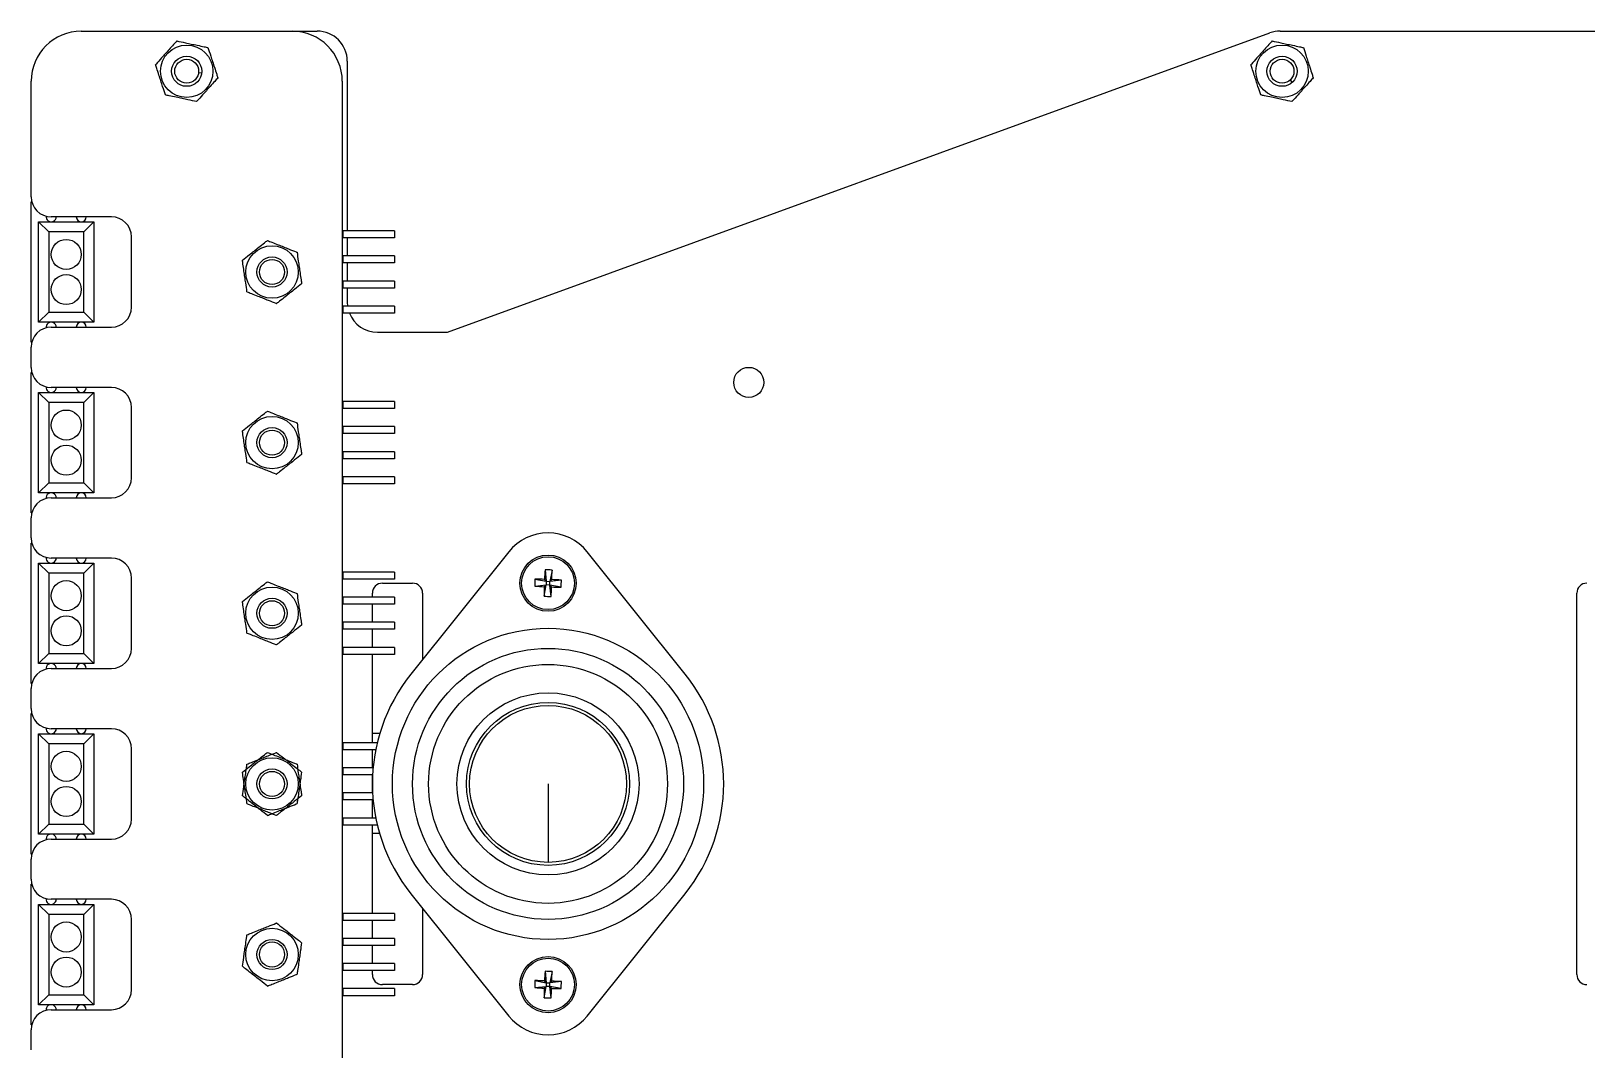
# Model space of a CAD drawing. Header units: millimetres. Extents: x 53 to 376, y 29 to 265.
# Drawn here: x 54.7 to 132.2, y 80.6 to 131.4 of the extents above; entities that cross this region are included whole.
import ezdxf

# ---------------------------------------------------------------- set-up
doc = ezdxf.new("R2010")
doc.units = ezdxf.units.MM

msp = doc.modelspace()

# ---------------------------------------------------------------- linework, layer by layer
at = {"color": 7, "linetype": 'Continuous', "lineweight": 25}
for p, q in [((57.2335, 131.3828), (67.7335, 131.3828)), ((67.7335, 131.3828), (68.9835, 131.3828)), ((75.4835, 116.3828), (116.4472, 131.2924)), ((116.9602, 131.3828), (158.9835, 131.3828)), ((70.4835, 129.8828), (70.4835, 121.4328)), ((54.7335, 123.1328), (54.7335, 128.8828)), ((63.0752, 129.3203), (63.2294, 129.304)), ((70.2335, 128.8828), (70.2335, 58.8828)), ((117.4469, 128.9411), (117.5508, 128.826)), ((54.7335, 115.8828), (54.7335, 122.8828)), ((54.7335, 122.8828), (54.7653, 122.8828)), ((55.6085, 121.3828), (55.1085, 121.8828)), ((55.1085, 121.8828), (57.8585, 121.8828)), ((55.1085, 116.8828), (55.1085, 121.8828)), ((58.7335, 122.1328), (55.7335, 122.1328)), ((57.8585, 121.8828), (57.3585, 121.3828)), ((57.8585, 121.8828), (57.8585, 116.8828)), ((57.3585, 121.3828), (55.6085, 121.3828)), ((55.6085, 121.3828), (55.6085, 117.3828)), ((57.3585, 117.3828), (57.3585, 121.3828)), ((59.7335, 117.6328), (59.7335, 121.1328)), ((70.276, 121.4328), (70.2335, 121.4328)), ((70.276, 121.0828), (70.2335, 121.0828)), ((70.276, 121.0828), (70.276, 121.4328)), ((72.8356, 121.4328), (70.276, 121.4328)), ((72.8356, 121.0828), (70.276, 121.0828)), ((70.4835, 121.0828), (70.4835, 120.1828)), ((72.8356, 121.4328), (72.8356, 121.0828)), ((70.276, 120.1828), (70.2335, 120.1828)), ((70.276, 119.8328), (70.276, 120.1828)), ((72.8356, 120.1828), (70.276, 120.1828)), ((72.8356, 120.1828), (72.8356, 119.8328)), ((70.276, 119.8328), (70.2335, 119.8328)), ((72.8356, 119.8328), (70.276, 119.8328)), ((70.4835, 119.8328), (70.4835, 118.9328)), ((70.276, 118.9328), (70.2335, 118.9328)), ((70.276, 118.5828), (70.2335, 118.5828)), ((70.276, 118.5828), (70.276, 118.9328)), ((72.8356, 118.9328), (70.276, 118.9328)), ((72.8356, 118.5828), (70.276, 118.5828)), ((70.4835, 118.5828), (70.4835, 117.8828)), ((72.8356, 118.9328), (72.8356, 118.5828)), ((70.4835, 117.8828), (70.4969, 117.6828)), ((55.6085, 117.3828), (55.1085, 116.8828)), ((55.6085, 117.3828), (57.3585, 117.3828)), ((57.8585, 116.8828), (57.3585, 117.3828)), ((70.276, 117.6828), (70.2335, 117.6828)), ((70.276, 117.3328), (70.2335, 117.3328)), ((70.276, 117.3328), (70.276, 117.6828)), ((72.8356, 117.6828), (70.276, 117.6828)), ((72.8356, 117.3328), (70.276, 117.3328)), ((72.8356, 117.6828), (72.8356, 117.3328)), ((57.8585, 116.8828), (55.1085, 116.8828)), ((55.7335, 116.6328), (58.7335, 116.6328)), ((71.9835, 116.3828), (75.4835, 116.3828)), ((54.7653, 115.8828), (54.7335, 115.8828)), ((54.7335, 114.6328), (54.7335, 115.6328)), ((54.7335, 107.3828), (54.7335, 114.3828)), ((54.7335, 114.3828), (54.7653, 114.3828)), ((55.6085, 112.8828), (55.1085, 113.3828)), ((55.1085, 113.3828), (57.8585, 113.3828)), ((55.1085, 108.3828), (55.1085, 113.3828)), ((58.7335, 113.6328), (55.7335, 113.6328)), ((57.8585, 113.3828), (57.3585, 112.8828)), ((57.8585, 113.3828), (57.8585, 108.3828)), ((57.3585, 112.8828), (55.6085, 112.8828)), ((55.6085, 112.8828), (55.6085, 108.8828)), ((57.3585, 108.8828), (57.3585, 112.8828)), ((59.7335, 109.1328), (59.7335, 112.6328)), ((70.276, 112.9328), (70.2335, 112.9328)), ((70.276, 112.5828), (70.2335, 112.5828)), ((70.276, 112.5828), (70.276, 112.9328)), ((72.8356, 112.9328), (70.276, 112.9328)), ((72.8356, 112.5828), (70.276, 112.5828)), ((72.8356, 112.9328), (72.8356, 112.5828)), ((70.276, 111.6828), (70.2335, 111.6828)), ((70.276, 111.3328), (70.276, 111.6828)), ((72.8356, 111.6828), (70.276, 111.6828)), ((72.8356, 111.6828), (72.8356, 111.3328)), ((70.276, 111.3328), (70.2335, 111.3328)), ((72.8356, 111.3328), (70.276, 111.3328)), ((70.276, 110.4328), (70.2335, 110.4328)), ((70.276, 110.0828), (70.2335, 110.0828)), ((70.276, 110.0828), (70.276, 110.4328)), ((72.8356, 110.4328), (70.276, 110.4328)), ((72.8356, 110.0828), (70.276, 110.0828)), ((72.8356, 110.4328), (72.8356, 110.0828)), ((55.6085, 108.8828), (55.1085, 108.3828)), ((55.6085, 108.8828), (57.3585, 108.8828)), ((57.8585, 108.3828), (57.3585, 108.8828)), ((70.276, 109.1828), (70.2335, 109.1828)), ((70.276, 108.8328), (70.2335, 108.8328)), ((70.276, 108.8328), (70.276, 109.1828)), ((72.8356, 109.1828), (70.276, 109.1828)), ((72.8356, 108.8328), (70.276, 108.8328)), ((72.8356, 109.1828), (72.8356, 108.8328)), ((57.8585, 108.3828), (55.1085, 108.3828)), ((55.7335, 108.1328), (58.7335, 108.1328)), ((54.7653, 107.3828), (54.7335, 107.3828)), ((54.7335, 106.1328), (54.7335, 107.1328)), ((54.7335, 98.8828), (54.7335, 105.8828)), ((54.7335, 105.8828), (54.7653, 105.8828)), ((78.532, 105.4453), (73.6531, 99.3516)), ((87.314, 99.3516), (82.4351, 105.4453)), ((55.6085, 104.3828), (55.1085, 104.8828)), ((55.1085, 104.8828), (57.8585, 104.8828)), ((55.1085, 99.8828), (55.1085, 104.8828)), ((58.7335, 105.1328), (55.7335, 105.1328)), ((57.8585, 104.8828), (57.3585, 104.3828)), ((57.8585, 104.8828), (57.8585, 99.8828)), ((57.3585, 104.3828), (55.6085, 104.3828)), ((55.6085, 104.3828), (55.6085, 100.3828)), ((57.3585, 100.3828), (57.3585, 104.3828)), ((59.7335, 100.6328), (59.7335, 104.1328)), ((70.276, 104.4328), (70.2335, 104.4328)), ((70.276, 104.0828), (70.2335, 104.0828)), ((70.276, 104.0828), (70.276, 104.4328)), ((72.8356, 104.4328), (70.276, 104.4328)), ((72.8356, 104.0828), (70.276, 104.0828)), ((72.2335, 103.8828), (73.7335, 103.8828)), ((72.8356, 104.4328), (72.8356, 104.0828)), ((79.8334, 104.0826), (80.3946, 103.9787)), ((80.3946, 103.9787), (80.307, 104.0732)), ((80.3333, 104.5462), (80.3946, 103.9787)), ((80.3946, 103.9787), (80.3876, 103.7939)), ((80.3946, 103.9787), (80.5795, 103.9718)), ((80.5725, 103.7869), (80.5795, 103.9718)), ((80.6833, 104.533), (80.5795, 103.9718)), ((80.6739, 104.0594), (80.5795, 103.9718)), ((81.1469, 104.033), (80.5795, 103.9718)), ((70.276, 103.1828), (70.2335, 103.1828)), ((70.276, 102.8328), (70.276, 103.1828)), ((72.8356, 103.1828), (70.276, 103.1828)), ((71.7335, 103.1828), (71.7335, 103.3828)), ((72.8356, 103.1828), (72.8356, 102.8328)), ((74.2335, 103.3828), (74.2335, 100.0766)), ((79.8202, 103.7326), (80.3876, 103.7939)), ((80.2838, 103.2327), (80.3876, 103.7939)), ((80.2932, 103.7063), (80.3876, 103.7939)), ((80.5725, 103.7869), (80.3876, 103.7939)), ((80.6337, 103.2195), (80.5725, 103.7869)), ((80.5725, 103.7869), (80.6601, 103.6925)), ((81.1337, 103.6831), (80.5725, 103.7869)), ((131.7335, 84.3828), (131.7335, 103.3828)), ((70.276, 102.8328), (70.2335, 102.8328)), ((72.8356, 102.8328), (70.276, 102.8328)), ((71.7335, 101.9328), (71.7335, 102.8328)), ((70.276, 101.9328), (70.2335, 101.9328)), ((70.276, 101.5828), (70.2335, 101.5828)), ((70.276, 101.5828), (70.276, 101.9328)), ((72.8356, 101.9328), (70.276, 101.9328)), ((72.8356, 101.5828), (70.276, 101.5828)), ((71.7335, 100.6828), (71.7335, 101.5828)), ((72.8356, 101.9328), (72.8356, 101.5828)), ((55.6085, 100.3828), (55.1085, 99.8828)), ((55.6085, 100.3828), (57.3585, 100.3828)), ((57.8585, 99.8828), (57.3585, 100.3828)), ((70.276, 100.6828), (70.2335, 100.6828)), ((70.276, 100.3328), (70.2335, 100.3328)), ((70.276, 100.3328), (70.276, 100.6828)), ((72.8356, 100.6828), (70.276, 100.6828)), ((72.8356, 100.3328), (70.276, 100.3328)), ((71.7335, 95.9328), (71.7335, 100.3328)), ((72.8356, 100.6828), (72.8356, 100.3328)), ((57.8585, 99.8828), (55.1085, 99.8828)), ((55.7335, 99.6328), (58.7335, 99.6328)), ((54.7653, 98.8828), (54.7335, 98.8828)), ((54.7335, 97.6328), (54.7335, 98.6328)), ((54.7335, 90.3828), (54.7335, 97.3828)), ((54.7335, 97.3828), (54.7653, 97.3828)), ((55.6085, 95.8828), (55.1085, 96.3828)), ((55.1085, 96.3828), (57.8585, 96.3828)), ((55.1085, 91.3828), (55.1085, 96.3828)), ((58.7335, 96.6328), (55.7335, 96.6328)), ((57.8585, 96.3828), (57.3585, 95.8828)), ((57.8585, 96.3828), (57.8585, 91.3828)), ((71.7335, 96.4077), (72.1057, 96.4077)), ((57.3585, 95.8828), (55.6085, 95.8828)), ((55.6085, 95.8828), (55.6085, 91.8828)), ((57.3585, 91.8828), (57.3585, 95.8828)), ((59.7335, 92.1328), (59.7335, 95.6328)), ((70.276, 95.9328), (70.2335, 95.9328)), ((70.276, 95.5828), (70.2335, 95.5828)), ((70.276, 95.5828), (70.276, 95.9328)), ((71.9771, 95.9328), (70.276, 95.9328)), ((71.9003, 95.5828), (70.276, 95.5828)), ((71.7335, 94.6828), (71.7335, 95.5828)), ((70.276, 94.6828), (70.2335, 94.6828)), ((70.276, 94.3328), (70.276, 94.6828)), ((71.7702, 94.6828), (70.276, 94.6828)), ((70.276, 94.3328), (70.2335, 94.3328)), ((71.7451, 94.3328), (70.276, 94.3328)), ((71.7335, 93.4328), (71.7335, 94.3328)), ((70.276, 93.4328), (70.2335, 93.4328)), ((70.276, 93.0828), (70.2335, 93.0828)), ((70.276, 93.0828), (70.276, 93.4328)), ((71.7451, 93.4328), (70.276, 93.4328)), ((71.7702, 93.0828), (70.276, 93.0828)), ((71.7335, 92.1828), (71.7335, 93.0828)), ((55.6085, 91.8828), (55.1085, 91.3828)), ((55.6085, 91.8828), (57.3585, 91.8828)), ((57.8585, 91.3828), (57.3585, 91.8828)), ((70.276, 92.1828), (70.2335, 92.1828)), ((70.276, 91.8328), (70.2335, 91.8328)), ((70.276, 91.8328), (70.276, 92.1828)), ((71.9003, 92.1828), (70.276, 92.1828)), ((71.9771, 91.8328), (70.276, 91.8328)), ((71.7335, 87.4328), (71.7335, 91.8328)), ((57.8585, 91.3828), (55.1085, 91.3828)), ((55.7335, 91.1328), (58.7335, 91.1328)), ((72.0883, 91.4166), (71.7335, 91.4166)), ((54.7653, 90.3828), (54.7335, 90.3828)), ((54.7335, 89.1328), (54.7335, 90.1328)), ((54.7335, 81.8828), (54.7335, 88.8828)), ((54.7335, 88.8828), (54.7653, 88.8828)), ((73.6531, 88.4141), (78.532, 82.3203)), ((82.4351, 82.3203), (87.314, 88.4141)), ((55.6085, 87.3828), (55.1085, 87.8828)), ((55.1085, 87.8828), (57.8585, 87.8828)), ((55.1085, 82.8828), (55.1085, 87.8828)), ((58.7335, 88.1328), (55.7335, 88.1328)), ((57.8585, 87.8828), (57.3585, 87.3828)), ((57.8585, 87.8828), (57.8585, 82.8828)), ((74.2335, 87.6891), (74.2335, 84.3828)), ((57.3585, 87.3828), (55.6085, 87.3828)), ((55.6085, 87.3828), (55.6085, 83.3828)), ((57.3585, 83.3828), (57.3585, 87.3828)), ((59.7335, 83.6328), (59.7335, 87.1328)), ((70.276, 87.4328), (70.2335, 87.4328)), ((70.276, 87.0828), (70.2335, 87.0828)), ((70.276, 87.0828), (70.276, 87.4328)), ((72.8356, 87.4328), (70.276, 87.4328)), ((72.8356, 87.0828), (70.276, 87.0828)), ((71.7335, 86.1828), (71.7335, 87.0828)), ((72.8356, 87.4328), (72.8356, 87.0828)), ((70.276, 86.1828), (70.2335, 86.1828)), ((70.276, 85.8328), (70.276, 86.1828)), ((72.8356, 86.1828), (70.276, 86.1828)), ((72.8356, 86.1828), (72.8356, 85.8328)), ((70.276, 85.8328), (70.2335, 85.8328)), ((72.8356, 85.8328), (70.276, 85.8328)), ((71.7335, 84.9328), (71.7335, 85.8328)), ((70.276, 84.9328), (70.2335, 84.9328)), ((70.276, 84.5828), (70.2335, 84.5828)), ((70.276, 84.5828), (70.276, 84.9328)), ((72.8356, 84.9328), (70.276, 84.9328)), ((72.8356, 84.5828), (70.276, 84.5828)), ((71.7335, 84.3828), (71.7335, 84.5828)), ((72.8356, 84.9328), (72.8356, 84.5828)), ((80.3333, 84.5462), (80.3946, 83.9787)), ((80.6833, 84.533), (80.5795, 83.9718)), ((73.7335, 83.8828), (72.2335, 83.8828)), ((79.8202, 83.7326), (80.3876, 83.7939)), ((79.8334, 84.0826), (80.3946, 83.9787)), ((80.2838, 83.2327), (80.3876, 83.7939)), ((80.2932, 83.7063), (80.3876, 83.7939)), ((80.3946, 83.9787), (80.307, 84.0732)), ((80.3946, 83.9787), (80.3876, 83.7939)), ((80.5725, 83.7869), (80.3876, 83.7939)), ((80.3946, 83.9787), (80.5795, 83.9718)), ((80.5725, 83.7869), (80.5795, 83.9718)), ((80.6337, 83.2195), (80.5725, 83.7869)), ((80.5725, 83.7869), (80.6601, 83.6925)), ((81.1337, 83.6831), (80.5725, 83.7869)), ((80.6739, 84.0594), (80.5795, 83.9718)), ((81.1469, 84.033), (80.5795, 83.9718)), ((55.6085, 83.3828), (55.1085, 82.8828)), ((55.6085, 83.3828), (57.3585, 83.3828)), ((57.8585, 82.8828), (57.3585, 83.3828)), ((70.276, 83.6828), (70.2335, 83.6828)), ((70.276, 83.3328), (70.2335, 83.3328)), ((70.276, 83.3328), (70.276, 83.6828)), ((72.8356, 83.6828), (70.276, 83.6828)), ((72.8356, 83.3328), (70.276, 83.3328)), ((72.8356, 83.6828), (72.8356, 83.3328)), ((57.8585, 82.8828), (55.1085, 82.8828)), ((55.7335, 82.6328), (58.7335, 82.6328)), ((54.7653, 81.8828), (54.7335, 81.8828)), ((54.7335, 80.6328), (54.7335, 81.6328))]:
    msp.add_line(p, q, dxfattribs=at)
at = {"color": 8, "linetype": 'Continuous', "lineweight": 25}
msp.add_line((80.4835, 93.8828), (80.4835, 89.9729), dxfattribs=at)
at = {"color": 7, "linetype": 'Continuous', "lineweight": 25}
for centre, radius in [((62.4835, 129.3828), 1.3063), ((117.0483, 129.3828), 1.3062), ((62.4835, 129.3828), 0.75), ((62.4835, 129.3828), 0.595), ((117.0483, 129.3828), 0.75), ((117.0483, 129.3828), 0.595), ((56.4835, 120.2578), 0.75), ((66.7335, 119.3828), 1.3062), ((66.7335, 119.3828), 0.75), ((66.7335, 119.3828), 0.625), ((56.4835, 118.5078), 0.75), ((90.4835, 113.8828), 0.75), ((56.4835, 111.7578), 0.75), ((66.7335, 110.8828), 1.3062), ((66.7335, 110.8828), 0.75), ((66.7335, 110.8828), 0.625), ((56.4835, 110.0078), 0.75), ((80.4835, 103.8828), 1.4), ((80.4835, 103.8828), 1.3147), ((56.4835, 103.2578), 0.75), ((66.7335, 102.3828), 1.3062), ((66.7335, 102.3828), 0.75), ((66.7335, 102.3828), 0.625), ((56.4835, 101.5078), 0.75), ((80.4835, 93.8828), 7.75), ((80.4835, 93.8828), 6.75), ((80.4835, 93.8828), 5.95), ((80.4835, 93.8828), 4.5358), ((80.4835, 93.8828), 4.0599), ((80.4835, 93.8828), 3.9099), ((56.4835, 94.7578), 0.75), ((66.7335, 93.8828), 1.3063), ((66.7335, 93.8828), 0.75), ((66.7335, 93.8828), 0.625), ((56.4835, 93.0078), 0.75), ((56.4835, 86.2578), 0.75), ((66.7335, 85.3828), 1.3062), ((66.7335, 85.3828), 0.75), ((56.4835, 84.5078), 0.75), ((66.7335, 85.3828), 0.625), ((80.4835, 83.8828), 1.4), ((80.4835, 83.8828), 1.3147)]:
    msp.add_circle(centre, radius, dxfattribs=at)
for centre, radius, start, end in [((57.2335, 128.8828), 2.5, 90, 180), ((67.7335, 128.8828), 2.5, 0, 90), ((68.9835, 129.8828), 1.5, 0, 90), ((116.9602, 129.8828), 1.5, 90, 110), ((55.7335, 123.1328), 1, 180, 270), ((55.7335, 122.1328), 0.25, 172.819244, 0), ((57.2335, 122.1328), 0.25, 180, 0), ((58.7335, 121.1328), 1, 0, 90), ((58.7335, 117.6328), 1, 270, 0), ((71.9835, 117.8828), 1.5, 201.510188, 270), ((55.7335, 115.6328), 1, 90, 180), ((55.7335, 116.6328), 0.25, 0, 187.180756), ((57.2335, 116.6328), 0.25, 360, 180), ((55.7335, 114.6328), 1, 180, 270), ((55.7335, 113.6328), 0.25, 172.819244, 0), ((57.2335, 113.6328), 0.25, 180, 0), ((58.7335, 112.6328), 1, 0, 90), ((58.7335, 109.1328), 1, 270, 0), ((55.7335, 107.1328), 1, 90, 180), ((55.7335, 108.1328), 0.25, 0, 187.180756), ((57.2335, 108.1328), 0.25, 360, 180), ((80.4835, 103.8828), 2.5, 38.682187, 141.317813), ((55.7335, 106.1328), 1, 180, 270), ((55.7335, 105.1328), 0.25, 172.819244, 360), ((57.2335, 105.1328), 0.25, 180, 0), ((58.7335, 104.1328), 1, 0, 90), ((72.2335, 103.3828), 0.5, 90, 180), ((73.7335, 103.3828), 0.5, 0, 90), ((83.8303, 103.7566), 4.0102, 175.338129, 180.34293), ((79.6188, 81.2505), 22.8331, 88.272825, 89.461561), ((103.1313, 103.0395), 22.8477, 176.218849, 177.406832), ((80.3573, 100.5354), 4.0108, 85.338255, 90.342195), ((57.8331, 104.7479), 22.8512, 358.273296, 359.461098), ((79.6416, 81.2581), 22.8246, 86.218571, 87.407748), ((77.1368, 104.009), 4.0101, 355.338128, 0.342919), ((132.2335, 103.3828), 0.5, 90, 180), ((81.3267, 126.5287), 22.8458, 266.219121, 267.407197), ((103.1335, 103.0177), 22.8508, 178.273286, 179.461109), ((80.6098, 107.2314), 4.012, 265.338999, 270.341451), ((57.877, 104.7237), 22.8064, 356.218224, 357.408357), ((81.3482, 126.5136), 22.8315, 268.2729, 269.461729), ((58.7335, 100.6328), 1, 270, 0), ((55.7335, 98.6328), 1, 90, 180), ((55.7335, 99.6328), 0.25, 0, 187.180756), ((57.2335, 99.6328), 0.25, 0, 180), ((80.4835, 93.8828), 8.75, 141.317813, 218.682187), ((80.4835, 93.8828), 8.75, 321.317813, 38.682187), ((55.7335, 97.6328), 1, 180, 270), ((55.7335, 96.6328), 0.25, 172.819244, 360), ((57.2335, 96.6328), 0.25, 180, 0), ((58.7335, 95.6328), 1, 0, 90), ((58.7335, 92.1328), 1, 270, 0), ((55.7335, 90.1328), 1, 90, 180), ((55.7335, 91.1328), 0.25, 360, 187.180756), ((57.2335, 91.1328), 0.25, 0, 180), ((55.7335, 89.1328), 1, 180, 270), ((55.7335, 88.1328), 0.25, 172.819244, 0), ((57.2335, 88.1328), 0.25, 180, 0), ((58.7335, 87.1328), 1, 0, 90), ((103.1322, 83.0394), 22.8486, 176.218872, 177.40681), ((80.3572, 80.5342), 4.012, 85.338999, 90.341451), ((57.8335, 84.7479), 22.8508, 358.273286, 359.461109), ((72.2335, 84.3828), 0.5, 180, 270), ((73.7335, 84.3828), 0.5, 270, 0), ((83.8303, 83.7566), 4.0101, 175.338128, 180.342919), ((81.3255, 106.5076), 22.8246, 266.218571, 267.407748), ((79.6189, 61.2533), 22.8302, 88.272862, 89.461749), ((103.134, 83.0177), 22.8512, 178.273296, 179.461098), ((79.6404, 61.237), 22.8458, 86.219121, 87.407197), ((77.1368, 84.009), 4.0102, 355.338129, 0.34293), ((132.2335, 84.3828), 0.5, 180, 270), ((58.7335, 83.6328), 1, 270, 0), ((80.6098, 87.2302), 4.0108, 265.338255, 270.342195), ((57.8778, 84.7237), 22.8056, 356.218201, 357.40838), ((81.3483, 106.5165), 22.8344, 268.272862, 269.461542), ((55.7335, 81.6328), 1, 90, 180), ((55.7335, 82.6328), 0.25, 0, 187.180756), ((57.2335, 82.6328), 0.25, 0, 180), ((80.4835, 83.8828), 2.5, 218.682187, 321.317813)]:
    msp.add_arc(centre, radius, start, end, dxfattribs=at)
for points, knots in [([(61.9908, 130.8921), (61.9388, 130.8343), (61.8222, 130.7044), (61.6278, 130.4878), (61.4155, 130.2515), (61.1857, 129.9955), (61.0313, 129.8235), (60.9394, 129.7211), (60.93, 129.7107)], [0, 0, 0, 0, 0.16773488, 0.37691723, 0.53701269, 0.69698805, 0.96913668, 1, 1, 1, 1]), ([(61.9908, 130.8921), (62.1294, 130.8629), (62.3464, 130.8171), (62.7117, 130.74), (63.042, 130.6702), (63.3191, 130.6118), (63.4824, 130.5773), (63.5442, 130.5642)], [0, 0, 0, 0, 0.29914039, 0.46814457, 0.63798234, 0.86283252, 1, 1, 1, 1]), ([(63.5442, 130.5642), (63.5882, 130.4295), (63.6571, 130.2187), (63.7729, 129.8638), (63.8777, 129.5429), (63.9656, 129.2736), (64.0174, 129.115), (64.037, 129.0549)], [0, 0, 0, 0, 0.29913853, 0.46814238, 0.63798115, 0.8628317, 1, 1, 1, 1]), ([(116.5556, 130.8921), (116.5037, 130.8343), (116.387, 130.7044), (116.1926, 130.4878), (115.9804, 130.2515), (115.7505, 129.9955), (115.5961, 129.8235), (115.5042, 129.7211), (115.4949, 129.7107)], [0, 0, 0, 0, 0.1677342, 0.3769174, 0.5370127, 0.6969881, 0.9691361, 1, 1, 1, 1]), ([(116.5556, 130.8921), (116.6942, 130.8629), (116.9112, 130.8171), (117.2765, 130.74), (117.6068, 130.6702), (117.8839, 130.6118), (118.0472, 130.5773), (118.1091, 130.5642)], [0, 0, 0, 0, 0.2991383, 0.468142, 0.6379818, 0.8628316, 1, 1, 1, 1]), ([(118.1091, 130.5642), (118.153, 130.4295), (118.2219, 130.2187), (118.3377, 129.8638), (118.4425, 129.5429), (118.5304, 129.2736), (118.5822, 129.115), (118.6018, 129.0549)], [0, 0, 0, 0, 0.2991384, 0.4681425, 0.637981, 0.8628315, 1, 1, 1, 1]), ([(61.4228, 128.2014), (61.3788, 128.3361), (61.31, 128.547), (61.1941, 128.9018), (61.0894, 129.2228), (61.0015, 129.492), (60.9497, 129.6506), (60.93, 129.7107)], [0, 0, 0, 0, 0.29913722, 0.46814191, 0.63798287, 0.86283311, 1, 1, 1, 1]), ([(115.9876, 128.2014), (115.9437, 128.3361), (115.8748, 128.547), (115.759, 128.9018), (115.6542, 129.2228), (115.5663, 129.492), (115.5145, 129.6506), (115.4949, 129.7107)], [0, 0, 0, 0, 0.2991371, 0.4681415, 0.6379822, 0.8628329, 1, 1, 1, 1]), ([(64.037, 129.0549), (63.9851, 128.9971), (63.8685, 128.8672), (63.674, 128.6507), (63.4618, 128.4143), (63.232, 128.1583), (63.0776, 127.9863), (62.9857, 127.8839), (62.9763, 127.8735)], [0, 0, 0, 0, 0.1677336, 0.3769159, 0.5370128, 0.696988, 0.9691379, 1, 1, 1, 1]), ([(118.6018, 129.0549), (118.5499, 128.9971), (118.4333, 128.8672), (118.2389, 128.6507), (118.0266, 128.4143), (117.7968, 128.1583), (117.6424, 127.9863), (117.5505, 127.8839), (117.5411, 127.8735)], [0, 0, 0, 0, 0.1677333, 0.3769164, 0.5370134, 0.6969876, 0.9691373, 1, 1, 1, 1]), ([(62.9763, 127.8735), (62.8377, 127.9028), (62.6206, 127.9486), (62.2554, 128.0257), (61.9251, 128.0954), (61.6479, 128.1539), (61.4847, 128.1884), (61.4228, 128.2014)], [0, 0, 0, 0, 0.2991369, 0.4681412, 0.6379832, 0.862834, 1, 1, 1, 1]), ([(117.5411, 127.8735), (117.4025, 127.9028), (117.1855, 127.9486), (116.8202, 128.0257), (116.4899, 128.0954), (116.2128, 128.1539), (116.0495, 128.1884), (115.9876, 128.2014)], [0, 0, 0, 0, 0.29913756, 0.46814177, 0.63798115, 0.86283161, 1, 1, 1, 1]), ([(65.2586, 119.9704), (65.3698, 120.0582), (65.5439, 120.1956), (65.837, 120.4269), (66.102, 120.636), (66.3243, 120.8115), (66.4553, 120.9148), (66.5049, 120.954)], [0, 0, 0, 0, 0.299137, 0.4681417, 0.6379806, 0.862832, 1, 1, 1, 1]), ([(66.5049, 120.954), (66.5771, 120.9252), (66.7393, 120.8606), (67.0097, 120.7529), (67.3048, 120.6353), (67.6244, 120.508), (67.8391, 120.4225), (67.9669, 120.3716), (67.9799, 120.3664)], [0, 0, 0, 0, 0.1677323, 0.3769168, 0.5370121, 0.6969882, 0.9691368, 1, 1, 1, 1]), ([(67.9799, 120.3664), (68.0003, 120.2261), (68.0322, 120.0067), (68.086, 119.6372), (68.1346, 119.3032), (68.1754, 119.0229), (68.1994, 118.8578), (68.2085, 118.7952)], [0, 0, 0, 0, 0.2991379, 0.4681417, 0.6379818, 0.8628321, 1, 1, 1, 1]), ([(65.4872, 118.3993), (65.4668, 118.5395), (65.4348, 118.759), (65.3811, 119.1284), (65.3325, 119.4625), (65.2917, 119.7428), (65.2677, 119.9079), (65.2586, 119.9704)], [0, 0, 0, 0, 0.2991379, 0.4681418, 0.6379809, 0.8628313, 1, 1, 1, 1]), ([(68.2085, 118.7952), (68.0973, 118.7074), (67.9231, 118.57), (67.6301, 118.3388), (67.3651, 118.1296), (67.1427, 117.9542), (67.0118, 117.8508), (66.9621, 117.8116)], [0, 0, 0, 0, 0.2991368, 0.46814148, 0.63798026, 0.86283159, 1, 1, 1, 1]), ([(65.4872, 118.3993), (65.5593, 118.3705), (65.7215, 118.3059), (65.9919, 118.1982), (66.287, 118.0806), (66.6066, 117.9533), (66.8213, 117.8678), (66.9491, 117.8168), (66.9621, 117.8116)], [0, 0, 0, 0, 0.1677341, 0.3769165, 0.537014, 0.6969883, 0.9691368, 1, 1, 1, 1]), ([(65.2586, 111.4704), (65.3698, 111.5582), (65.5439, 111.6956), (65.837, 111.9269), (66.102, 112.136), (66.3243, 112.3115), (66.4553, 112.4148), (66.5049, 112.454)], [0, 0, 0, 0, 0.2991368, 0.46814148, 0.63798026, 0.86283159, 1, 1, 1, 1]), ([(66.5049, 112.454), (66.5771, 112.4252), (66.7393, 112.3606), (67.0097, 112.2529), (67.3048, 112.1353), (67.6244, 112.008), (67.8391, 111.9225), (67.9669, 111.8716), (67.9799, 111.8664)], [0, 0, 0, 0, 0.1677325, 0.376917, 0.5370122, 0.6969883, 0.9691368, 1, 1, 1, 1]), ([(67.9799, 111.8664), (68.0003, 111.7261), (68.0322, 111.5067), (68.086, 111.1372), (68.1346, 110.8032), (68.1754, 110.5229), (68.1994, 110.3578), (68.2085, 110.2952)], [0, 0, 0, 0, 0.2991379, 0.4681417, 0.6379818, 0.8628321, 1, 1, 1, 1]), ([(65.4872, 109.8993), (65.4668, 110.0395), (65.4348, 110.259), (65.3811, 110.6284), (65.3325, 110.9625), (65.2917, 111.2428), (65.2677, 111.4079), (65.2586, 111.4704)], [0, 0, 0, 0, 0.2991379, 0.4681417, 0.6379818, 0.8628321, 1, 1, 1, 1]), ([(68.2085, 110.2952), (68.0973, 110.2074), (67.9231, 110.07), (67.6301, 109.8388), (67.3651, 109.6296), (67.1427, 109.4542), (67.0118, 109.3508), (66.9621, 109.3116)], [0, 0, 0, 0, 0.2991369, 0.4681416, 0.6379804, 0.8628318, 1, 1, 1, 1]), ([(65.4872, 109.8993), (65.5593, 109.8705), (65.7215, 109.8059), (65.9919, 109.6982), (66.287, 109.5806), (66.6066, 109.4533), (66.8213, 109.3678), (66.9491, 109.3168), (66.9621, 109.3116)], [0, 0, 0, 0, 0.16773417, 0.37691656, 0.53701375, 0.69698819, 0.96913681, 1, 1, 1, 1]), ([(65.2586, 102.9704), (65.3698, 103.0582), (65.5439, 103.1956), (65.837, 103.4269), (66.102, 103.636), (66.3243, 103.8115), (66.4553, 103.9148), (66.5049, 103.954)], [0, 0, 0, 0, 0.2991366, 0.4681416, 0.6379801, 0.8628318, 1, 1, 1, 1]), ([(66.5049, 103.954), (66.5771, 103.9252), (66.7393, 103.8606), (67.0097, 103.7529), (67.3048, 103.6353), (67.6244, 103.508), (67.8391, 103.4225), (67.9669, 103.3716), (67.9799, 103.3664)], [0, 0, 0, 0, 0.1677326, 0.3769169, 0.5370121, 0.6969882, 0.9691368, 1, 1, 1, 1]), ([(67.9799, 103.3664), (68.0003, 103.2261), (68.0322, 103.0067), (68.086, 102.6372), (68.1346, 102.3032), (68.1754, 102.0229), (68.1994, 101.8578), (68.2085, 101.7952)], [0, 0, 0, 0, 0.29913774, 0.46814205, 0.6379815, 0.86283176, 1, 1, 1, 1]), ([(65.4872, 101.3993), (65.4668, 101.5395), (65.4348, 101.759), (65.3811, 102.1284), (65.3325, 102.4625), (65.2917, 102.7428), (65.2677, 102.9079), (65.2586, 102.9704)], [0, 0, 0, 0, 0.29913759, 0.46814193, 0.63798142, 0.86283173, 1, 1, 1, 1]), ([(68.2085, 101.7952), (68.0973, 101.7074), (67.9231, 101.57), (67.6301, 101.3388), (67.3651, 101.1296), (67.1427, 100.9542), (67.0118, 100.8508), (66.9621, 100.8116)], [0, 0, 0, 0, 0.2991366, 0.4681415, 0.6379804, 0.8628319, 1, 1, 1, 1]), ([(65.4872, 101.3993), (65.5593, 101.3705), (65.7215, 101.3059), (65.9919, 101.1982), (66.287, 101.0806), (66.6066, 100.9533), (66.8213, 100.8678), (66.9491, 100.8168), (66.9621, 100.8116)], [0, 0, 0, 0, 0.1677341, 0.3769167, 0.537014, 0.6969881, 0.9691368, 1, 1, 1, 1]), ([(65.2586, 94.4704), (65.3698, 94.5582), (65.5439, 94.6956), (65.837, 94.9269), (66.102, 95.136), (66.3243, 95.3115), (66.4553, 95.4148), (66.5049, 95.454)], [0, 0, 0, 0, 0.29913677, 0.4681416, 0.63798034, 0.86283189, 1, 1, 1, 1]), ([(65.4872, 94.8664), (65.5593, 94.8951), (65.7215, 94.9597), (65.9919, 95.0675), (66.287, 95.185), (66.6066, 95.3124), (66.8213, 95.3979), (66.9491, 95.4488), (66.9621, 95.454)], [0, 0, 0, 0, 0.1677341, 0.3769166, 0.5370139, 0.6969881, 0.9691367, 1, 1, 1, 1]), ([(66.5049, 95.454), (66.5771, 95.4252), (66.7393, 95.3606), (67.0097, 95.2529), (67.3048, 95.1353), (67.6244, 95.008), (67.8391, 94.9225), (67.9669, 94.8716), (67.9799, 94.8664)], [0, 0, 0, 0, 0.1677325, 0.3769168, 0.5370121, 0.6969881, 0.9691367, 1, 1, 1, 1]), ([(66.9621, 95.454), (67.0734, 95.3662), (67.2475, 95.2288), (67.5405, 94.9976), (67.8055, 94.7884), (68.0279, 94.613), (68.1589, 94.5096), (68.2085, 94.4704)], [0, 0, 0, 0, 0.29913816, 0.4681414, 0.63798178, 0.86283188, 1, 1, 1, 1]), ([(65.2586, 93.2952), (65.279, 93.4354), (65.3109, 93.6549), (65.3646, 94.0243), (65.4133, 94.3584), (65.454, 94.6387), (65.4781, 94.8038), (65.4872, 94.8664)], [0, 0, 0, 0, 0.29913772, 0.46814184, 0.63798133, 0.86283171, 1, 1, 1, 1]), ([(67.9799, 94.8664), (68.0003, 94.7261), (68.0322, 94.5067), (68.086, 94.1372), (68.1346, 93.8032), (68.1754, 93.5229), (68.1994, 93.3578), (68.2085, 93.2952)], [0, 0, 0, 0, 0.29913772, 0.46814184, 0.63798133, 0.86283172, 1, 1, 1, 1]), ([(65.4872, 92.8993), (65.4668, 93.0395), (65.4348, 93.259), (65.3811, 93.6284), (65.3325, 93.9625), (65.2917, 94.2428), (65.2677, 94.4079), (65.2586, 94.4704)], [0, 0, 0, 0, 0.29913772, 0.46814184, 0.63798133, 0.86283172, 1, 1, 1, 1]), ([(68.2085, 94.4704), (68.1881, 94.3302), (68.1562, 94.1107), (68.1024, 93.7413), (68.0538, 93.4072), (68.013, 93.127), (67.989, 92.9618), (67.9799, 92.8993)], [0, 0, 0, 0, 0.29913772, 0.46814184, 0.63798133, 0.86283171, 1, 1, 1, 1]), ([(66.5049, 92.3116), (66.3937, 92.3994), (66.2196, 92.5368), (65.9265, 92.7681), (65.6615, 92.9772), (65.4392, 93.1527), (65.3082, 93.256), (65.2586, 93.2952)], [0, 0, 0, 0, 0.29913817, 0.46814302, 0.63798177, 0.86283187, 1, 1, 1, 1]), ([(68.2085, 93.2952), (68.0973, 93.2074), (67.9231, 93.07), (67.6301, 92.8388), (67.3651, 92.6296), (67.1427, 92.4542), (67.0118, 92.3508), (66.9621, 92.3116)], [0, 0, 0, 0, 0.29913677, 0.4681416, 0.63798034, 0.86283189, 1, 1, 1, 1]), ([(65.4872, 92.8993), (65.5593, 92.8705), (65.7215, 92.8059), (65.9919, 92.6982), (66.287, 92.5806), (66.6066, 92.4533), (66.8213, 92.3678), (66.9491, 92.3168), (66.9621, 92.3116)], [0, 0, 0, 0, 0.1677341, 0.3769166, 0.5370139, 0.6969881, 0.9691367, 1, 1, 1, 1]), ([(66.5049, 92.3116), (66.5771, 92.3404), (66.7393, 92.405), (67.0097, 92.5127), (67.3048, 92.6303), (67.6244, 92.7576), (67.8391, 92.8432), (67.9669, 92.8941), (67.9799, 92.8993)], [0, 0, 0, 0, 0.1677325, 0.3769168, 0.5370121, 0.6969881, 0.9691367, 1, 1, 1, 1]), ([(65.4872, 86.3664), (65.5593, 86.3951), (65.7215, 86.4597), (65.9919, 86.5675), (66.287, 86.685), (66.6066, 86.8124), (66.8213, 86.8979), (66.9491, 86.9488), (66.9621, 86.954)], [0, 0, 0, 0, 0.1677341, 0.3769167, 0.537014, 0.6969881, 0.9691368, 1, 1, 1, 1]), ([(66.9621, 86.954), (67.0734, 86.8662), (67.2475, 86.7288), (67.5405, 86.4976), (67.8055, 86.2884), (68.0279, 86.113), (68.1589, 86.0096), (68.2085, 85.9704)], [0, 0, 0, 0, 0.2991382, 0.4681415, 0.6379818, 0.8628319, 1, 1, 1, 1]), ([(65.2586, 84.7952), (65.279, 84.9354), (65.3109, 85.1549), (65.3646, 85.5243), (65.4133, 85.8584), (65.454, 86.1387), (65.4781, 86.3038), (65.4872, 86.3664)], [0, 0, 0, 0, 0.29913781, 0.46814216, 0.63798165, 0.86283173, 1, 1, 1, 1]), ([(68.2085, 85.9704), (68.1881, 85.8302), (68.1562, 85.6107), (68.1024, 85.2413), (68.0538, 84.9072), (68.013, 84.627), (67.989, 84.4618), (67.9799, 84.3993)], [0, 0, 0, 0, 0.29913774, 0.46814205, 0.6379815, 0.86283176, 1, 1, 1, 1]), ([(66.5049, 83.8116), (66.3937, 83.8994), (66.2196, 84.0368), (65.9265, 84.2681), (65.6615, 84.4772), (65.4392, 84.6527), (65.3082, 84.756), (65.2586, 84.7952)], [0, 0, 0, 0, 0.29913828, 0.46814302, 0.63798186, 0.86283206, 1, 1, 1, 1]), ([(66.5049, 83.8116), (66.5771, 83.8404), (66.7393, 83.905), (67.0097, 84.0127), (67.3048, 84.1303), (67.6244, 84.2576), (67.8391, 84.3432), (67.9669, 84.3941), (67.9799, 84.3993)], [0, 0, 0, 0, 0.1677326, 0.3769169, 0.5370121, 0.6969882, 0.9691368, 1, 1, 1, 1])]:
    msp.add_open_spline(points, degree=3, knots=knots, dxfattribs=at)

doc.saveas('drawing.dxf')
